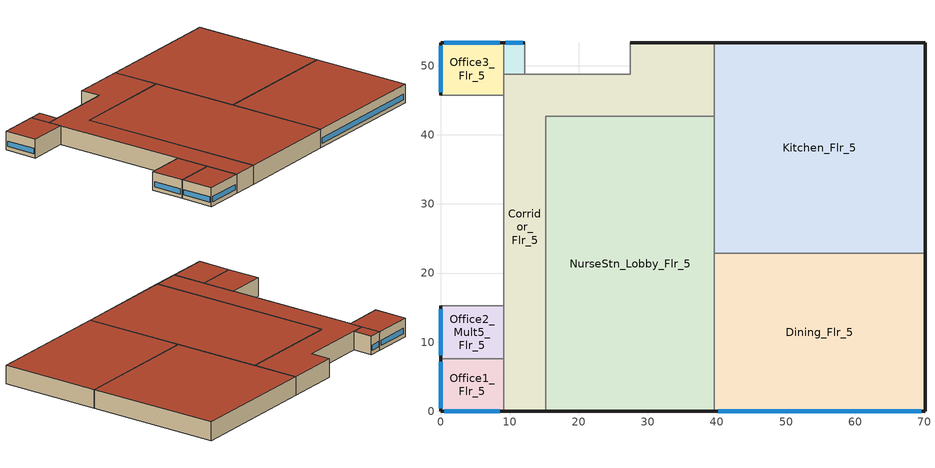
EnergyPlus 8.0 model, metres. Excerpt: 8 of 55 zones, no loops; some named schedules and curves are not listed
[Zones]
Dining_Flr_5
 floor adiabatic (int_slab_floor): 39.62,0 39.62,22.86 70.1,22.86 70.1,0 z17.07
 wall outside (nonres_ext_wall): 39.62,0 70.1,0 70.1,22.86 z17.07:21.34
 wall to Kitchen_Flr_5 (int_wall): 70.1,22.86 39.62,22.86 z17.07:21.34
 wall to NurseStn_Lobby_Flr_5 (int_wall): 39.62,22.86 39.62,0 z17.07:21.34
 window (Window_U_0.48_SHGC_0.40): 40.2,0 69.53,0 z17.98:19.2
 roof outside (nonres_roof): 39.62,0 70.1,0 70.1,22.86 39.62,22.86 z21.34
NurseStn_Lobby_Flr_5
 floor adiabatic (int_slab_floor): 15.24,0 15.24,42.67 39.62,42.67 39.62,0 z17.07
 wall outside (nonres_ext_wall): 15.24,0 39.62,0 z17.07:21.34
 wall to Corridor_Flr_5 (Air_Wall): 39.62,42.67 15.24,42.67 z17.07:21.34
 wall to Kitchen_Flr_5 (int_wall): 39.62,22.86 39.62,42.67 z17.07:21.34
 wall to Corridor_Flr_5 (int_wall): 15.24,42.67 15.24,0 z17.07:21.34
 roof outside (nonres_roof): 15.24,0 39.62,0 39.62,42.67 15.24,42.67 z21.34
Kitchen_Flr_5
 floor adiabatic (int_slab_floor): 70.1,53.34 70.1,22.86 39.62,22.86 39.62,53.34 z17.07
 wall outside (nonres_ext_wall): 70.1,22.86 70.1,53.34 39.62,53.34 z17.07:21.34
 wall to Corridor_Flr_5 (int_wall): 39.62,53.34 39.62,42.67 z17.07:21.34
 roof outside (nonres_roof): 39.62,53.34 39.62,22.86 70.1,22.86 70.1,53.34 z21.34
Office1_Flr_5
 floor adiabatic (int_slab_floor): 9.14,7.62 9.14,0 0,0 0,7.62 z17.07
 wall outside (nonres_ext_wall): 0,7.62 0,0 9.14,0 z17.07:21.34
 wall adiabatic (int_wall): 9.14,0 9.14,7.62 0,7.62 z17.07:21.34
 window (Window_U_0.48_SHGC_0.40): 0.55,0 8.6,0 / 0,7.16 0,0.46 z17.98:19.2
 roof outside (nonres_roof): 0,7.62 0,0 9.14,0 9.14,7.62 z21.34
Office2_Mult5_Flr_5
 floor adiabatic (int_slab_floor): 9.14,15.24 9.14,7.62 0,7.62 0,15.24 z17.07
 wall outside (nonres_ext_wall): 0,15.24 0,7.62 z17.07:21.34
 wall adiabatic (int_wall): 0,7.62 9.14,7.62 9.14,15.24 0,15.24 z17.07:21.34
 window (Window_U_0.48_SHGC_0.40): 0,14.78 0,8.08 z17.98:19.2
 roof outside (nonres_roof): 0,15.24 0,7.62 9.14,7.62 9.14,15.24 z21.34
Office3_Flr_5
 floor adiabatic (int_slab_floor): 9.14,53.34 9.14,45.72 0,45.72 0,53.34 z17.07
 wall outside (nonres_ext_wall): 9.14,53.34 0,53.34 0,45.72 z17.07:21.34
 wall adiabatic (int_wall): 0,45.72 9.14,45.72 9.14,53.34 z17.07:21.34
 window (Window_U_0.48_SHGC_0.40): 8.6,53.34 0.55,53.34 / 0,52.88 0,46.18 z17.98:19.2
 roof outside (nonres_roof): 0,53.34 0,45.72 9.14,45.72 9.14,53.34 z21.34
Office4_Mult6_Flr_5
 floor adiabatic (int_slab_floor): 12.19,53.34 12.19,48.77 9.14,48.77 9.14,53.34 z17.07
 wall outside (nonres_ext_wall): 12.19,53.34 9.14,53.34 z17.07:21.34
 wall adiabatic (int_wall): 9.14,53.34 9.14,48.77 12.19,48.77 12.19,53.34 z17.07:21.34
 window (Window_U_0.48_SHGC_0.40): 11.88,53.34 9.45,53.34 z17.98:19.2
 roof outside (nonres_roof): 9.14,53.34 9.14,48.77 12.19,48.77 12.19,53.34 z21.34
Corridor_Flr_5
 floor adiabatic (int_slab_floor): 9.14,0 9.14,48.77 27.43,48.77 27.43,53.34 39.62,53.34 39.62,42.67 15.24,42.67 15.24,0 z17.07
 wall outside (nonres_ext_wall): 39.62,53.34 27.43,53.34 / 9.14,0 15.24,0 z17.07:21.34
 wall adiabatic (int_wall): 27.43,53.34 27.43,48.77 9.14,48.77 9.14,0 z17.07:21.34
 roof outside (nonres_roof): 9.14,0 15.24,0 15.24,42.67 39.62,42.67 39.62,53.34 27.43,53.34 27.43,48.77 9.14,48.77 z21.34
[Building]
Hospital: -90, City, 0.04, 0.2, FullInteriorAndExterior, 25, 6
[Site:Location]
Site:Location=Burlington International Ap_VT_USA Design_Conditions; Latitude {N+ S-}=44.47; Longitude {W- E+}=-73.15; Time Zone Relative to GMT {GMT+/-}=-5; Elevation {m}=101
[SizingPeriod:DesignDay] Day of Month=21; Dry-Bulb Temperature Range Modifier Type=DefaultMultipliers; Humidity Condition Type=Wetbulb; Barometric Pressure {Pa}=100118; Rain {Yes/No}=No; Snow on ground {Yes/No}=No; Daylight Savings Time Indicator=No
Name | Month | Day Type | Maximum Dry-Bulb Temperature {C} | Daily Dry-Bulb Temperature Range {C} | Wetbulb at Maximum Dry-Bulb {C} | Wind Speed {m/s} design conditions vs. traditional 6.71 m/s (15 mph) | Wind Direction {Degrees; N=0, S=180} | Solar Model Indicator | Clearness {0.0 to 1.1} | Wind Speed {m/s} design conditions vs. traditional 3.35 m/s (7mph) | ASHRAE Clear Sky Optical Depth for Beam Irradiance (taub) | ASHRAE Clear Sky Optical Depth for Diffuse Irradiance (taud)
Burlington International Ap Ann Htg 99.6% Condns DB | 1 | WinterDesignDay | -22.4 | 0 | -22.4 | 3 | 60 | ASHRAEClearSky | 0
Burlington International Ap Ann Clg .4% Condns DB=>MWB | 7 | SummerDesignDay | 31.3 | 10.7 | 21.7 |  | 170 | ASHRAETau |  | 4.5 | 0.459 | 2.002
[Site:WaterMainsTemperature]
Calculation Method=Correlation; Annual Average Outdoor Air Temperature {C}=7.21; Maximum Difference In Monthly Average Outdoor Air Temperatures {deltaC}=28.77
[Material]
Name | Roughness | Thickness {m} | Conductivity {W/m-K} | Density {kg/m3} | Specific Heat {J/kg-K} | Thermal Absorptance | Solar Absorptance | Visible Absorptance | Absorptance:Thermal | Absorptance:Solar | Absorptance:Visible
Std Wood 6inch | MediumSmooth | 0.15 | 0.12 | 540 | 1210 | 0.9 | 0.7 | 0.7
F08 Metal surface | Smooth | 0.0008 | 45.28 | 7824 | 500
F13 Built-up roofing | Rough | 0.0095 | 0.16 | 1120 | 1460 |  |  |  | 0.9 | 0.7
G01 13mm gypsum board | Smooth | 0.0127 | 0.16 | 800 | 1090 |  |  |  | 0.9 | 0.7 | 0.5
200mm Normalweight concrete wall | MediumRough | 0.2032 | 2.31 | 2322 | 832
100mm Normalweight concrete floor | MediumRough | 0.1016 | 2.31 | 2322 | 832
[Material:NoMass]
CP02 CARPET PAD: VeryRough, 0.21648, 0.9, 0.7, 0.8
Air_Wall_Material: Rough, 0.207949, 0.9, 0.7
Nonres_Roof_Insulation: MediumSmooth, 3.4722, 0.9, 0.7, 0.7
Nonres_Exterior_Wall_Insulation: MediumSmooth, 1.88434, 0.9, 0.7, 0.7
[Construction]
InteriorFurnishings: Std Wood 6inch
Air_Wall: Air_Wall_Material
int_wall: G01 13mm gypsum board, G01 13mm gypsum board
int_slab_floor: 100mm Normalweight concrete floor, CP02 CARPET PAD
nonres_roof: F13 Built-up roofing, Nonres_Roof_Insulation, F08 Metal surface
nonres_ext_wall: 200mm Normalweight concrete wall, Nonres_Exterior_Wall_Insulation, G01 13mm gypsum board
Window_U_0.48_SHGC_0.40: REF D CLEAR 6MM, AIR 13MM, CLEAR 6MM
[WindowMaterial:Glazing] Optical Data Type=SpectralAverage; Thickness {m}=0.006; Infrared Transmittance at Normal Incidence=0; Front Side Infrared Hemispherical Emissivity=0.84; Conductivity {W/m-K}=0.9
Name | Solar Transmittance at Normal Incidence | Front Side Solar Reflectance at Normal Incidence | Back Side Solar Reflectance at Normal Incidence | Visible Transmittance at Normal Incidence | Front Side Visible Reflectance at Normal Incidence | Back Side Visible Reflectance at Normal Incidence | Back Side Infrared Hemispherical Emissivity
CLEAR 6MM | 0.775 | 0.071 | 0.071 | 0.881 | 0.08 | 0.08 | 0.84
REF D CLEAR 6MM | 0.429 | 0.308 | 0.379 | 0.334 | 0.453 | 0.505 | 0.82
[WindowMaterial:Gas]
AIR 13MM: Gas Type=Air; Thickness {m}=0.0127
[SurfaceProperty:OtherSideCoefficients] Combined Convective Radiative Film Coefficient=0; Constant Temperature=1; Constant Temperature Coefficient=1; External Dry-Bulb Temperature Coefficient=0; Ground Temperature Coefficient=0; Wind Speed Coefficient=0; Zone Air Temperature Coefficient=0; Sinusoidal Variation of Constant Temperature Coefficient=No; Period of Sinusoidal Variation=24
Name | Constant Temperature Schedule
surfPropOthSdCoefBasementAvgWall | scheduleOSCBasementWallSurfaceTemp
surfPropOthSdCoefBasementAvgFloor | scheduleOSCBasementFloorTemp
surfPropOthSdCoefBasementUpperWall | scheduleOSCBasementUpperWallTemp
surfPropOthSdCoefBasementLowerWall | scheduleOSCBasementLowerWallTemp
[Zone] Type=1; Ceiling Height {m}=4.2683; Floor Area {m2}=autocalculate; Part of Total Floor Area=YES
Name | Multiplier | Volume {m3}
Dining_Flr_5 | 1 | 2974.04
NurseStn_Lobby_Flr_5 | 1 | 4441.23
Kitchen_Flr_5 | 1 | 3965.37
Office1_Flr_5 | 1 | 297.5
Office2_Mult5_Flr_5 | 5 | 297.41
Office3_Flr_5 | 1 | 297.41
Office4_Mult6_Flr_5 | 6 | 59.5
Corridor_Flr_5 | 1 | 2141.32
[InternalMass] Construction=InteriorFurnishings
Name | Zone | Surface Area {m2}
Dining_Flr_5_InternalMass_1 | Dining_Flr_5 | 1393.55
NurseStn_Lobby_Flr_5_InternalMass_1 | NurseStn_Lobby_Flr_5 | 2081.03
Kitchen_Flr_5_InternalMass_1 | Kitchen_Flr_5 | 1858.06
Office1_Flr_5_InternalMass_1 | Office1_Flr_5 | 139.3911
Office2_Mult5_Flr_5_InternalMass_1 | Office2_Mult5_Flr_5 | 139.3546
Office3_Flr_5_InternalMass_1 | Office3_Flr_5 | 139.3546
Office4_Mult6_Flr_5_InternalMass_1 | Office4_Mult6_Flr_5 | 27.8709
Corridor_Flr_5_InternalMass_1 | Corridor_Flr_5 | 1003.35
[People] Number of People Calculation Method=People; Fraction Radiant=0.3; Sensible Heat Fraction=AUTOCALCULATE; Activity Level Schedule=ACTIVITY_SCH; Enable ASHRAE 55 Comfort Warnings=No; Mean Radiant Temperature Calculation Type=ZoneAveraged; Work Efficiency Schedule=WORK_EFF_SCH; Clothing Insulation Schedule=CLOTHING_SCH; Air Velocity Schedule=AIR_VELO_SCH; Thermal Comfort Model 1 Type=FANGER
Name | Zone or ZoneList | Number of People Schedule | Number of People
Dining_Flr_5 | Dining_Flr_5 | BLDG_OCC_EXTD_SCH | 74.9725
NurseStn_Lobby_Flr_5 | NurseStn_Lobby_Flr_5 | BLDG_OCC_SCH | 14.9279
Kitchen_Flr_5 | Kitchen_Flr_5 | BLDG_OCC_EXTD_SCH | 49.9818
Office1_Flr_5 | Office1_Flr_5 | BLDG_OCC_SCH | 5.2498
Office2_Mult5_Flr_5 | Office2_Mult5_Flr_5 | BLDG_OCC_SCH | 5.2483
Office3_Flr_5 | Office3_Flr_5 | BLDG_OCC_SCH | 5.2483
Office4_Mult6_Flr_5 | Office4_Mult6_Flr_5 | BLDG_OCC_SCH | 1.05
Corridor_Flr_5 | Corridor_Flr_5 | BLDG_OCC_EXTD_SCH | 5.3981
[Lights] Design Level Calculation Method=Watts/Area; Return Air Fraction=0; Fraction Radiant=0.7; Fraction Visible=0.2; Fraction Replaceable=1; Return Air Fraction Calculated from Plenum Temperature=No
Name | Zone or ZoneList | Schedule | Watts per Zone Floor Area {W/m2}
Dining_Flr_5_Lights | Dining_Flr_5 | BLDG_LIGHT_EXTD_SCH | 6.99654
NurseStn_Lobby_Flr_5_Lights | NurseStn_Lobby_Flr_5 | BLDG_LIGHT_LOBBYFLR5_SCH | 9.55835
Kitchen_Flr_5_Lights | Kitchen_Flr_5 | BLDG_LIGHT_EXTD_SCH | 10.6563
Office1_Flr_5_Lights | Office1_Flr_5 | BLDG_LIGHT_OFFICE_SCH | 9.687519
Office2_Mult5_Flr_5_Lights | Office2_Mult5_Flr_5 | BLDG_LIGHT_OFFICE_SCH | 9.687519
Office3_Flr_5_Lights | Office3_Flr_5 | BLDG_LIGHT_OFFICE_SCH | 9.687519
Office4_Mult6_Flr_5_Lights | Office4_Mult6_Flr_5 | BLDG_LIGHT_OFFICE_SCH | 9.687519
Corridor_Flr_5_Lights | Corridor_Flr_5 | BLDG_LIGHT_CORRIDOR_SCH | 9.57988
[ElectricEquipment] Design Level Calculation Method=EquipmentLevel; Fraction Latent=0; Fraction Lost=0
Name | Zone or ZoneList | Schedule | Design Level {W} | Fraction Radiant
Dining_Flr_5_MiscPlug_Equip | Dining_Flr_5 | BLDG_EQUIP_EXTD_SCH | 7497.28 | 0.5
NurseStn_Lobby_Flr_5_MiscPlug_Equip | NurseStn_Lobby_Flr_5 | BLDG_EQUIP_SCH | 11643.4 | 0.5
Kitchen_Flr_5_MiscPlug_Equip | Kitchen_Flr_5 | BLDG_EQUIP_EXTD_SCH | 74972.8 | 0.5
Office1_Flr_5_MiscPlug_Equip | Office1_Flr_5 | BLDG_EQUIP_SCH | 749.9243 | 0.5
Office2_Mult5_Flr_5_MiscPlug_Equip | Office2_Mult5_Flr_5 | BLDG_EQUIP_SCH | 749.7275 | 0.5
Office3_Flr_5_MiscPlug_Equip | Office3_Flr_5 | BLDG_EQUIP_SCH | 749.7275 | 0.5
Office4_Mult6_Flr_5_MiscPlug_Equip | Office4_Mult6_Flr_5 | BLDG_EQUIP_SCH | 149.9455 | 0.5
Kitchen_Flr_5_Reach-in-Freezer | Kitchen_Flr_5 | Always_on | 1031.83 | 0.25
Kitchen_Flr_5_Reach-in-Refrigerator | Kitchen_Flr_5 | Always_on | 1277.5 | 0.25
[Exterior:FuelEquipment] Fuel Use Type=Electricity
Name | Schedule | Design Level {W}
Elevators | BLDG_ELEVATORS | 162963
Elevators_Lights_Fan | ELEV_LIGHT_FAN_SCH_ADD_DF | 847.2
[GasEquipment]
Kitchen_Flr_5_MiscPlugGas_Equip: Zone or ZoneList=Kitchen_Flr_5; Schedule=BLDG_EQUIP_EXTD_SCH; Design Level Calculation Method=EquipmentLevel; Design Level {W}=149946; Fraction Latent=0; Fraction Radiant=0.5; Fraction Lost=0
[Exterior:Lights]
Exterior_Lights: Schedule=Exterior_Lgt_ALWAYS_ON; Design Level {W}     !- De=13088; Control Option=AstronomicalClock
[Daylighting:Controls] Total Daylighting Reference Points=2; X-Coordinate of First Reference Point {m}=1.397; Z-Coordinate of First Reference Point {m}=17.8352; X-Coordinate of Second Reference Point {m}=4.572; Z-Coordinate of Second Reference Point {m}=17.8352; Fraction of Zone Controlled by First Reference Point=0.225; Fraction of Zone Controlled by Second Reference Point=0.225; Illuminance Setpoint at First Reference Point {lux}=500; Illuminance Setpoint at Second Reference Point {lux}=500; Lighting Control Type=2; Maximum Allowable Discomfort Glare Index=22; Minimum Input Power Fraction for Continuous Dimming Control=0.3; Minimum Light Output Fraction for Continuous Dimming Control=0.2; Number of Stepped Control Steps=3; Probability Lighting will be Reset When Needed in Manual Stepped Control=1
Name | Y-Coordinate of First Reference Point {m} | Y-Coordinate of Second Reference Point {m} | Glare Calculation Azimuth Angle of View Direction Clockwise from Zone y-Axis {deg}
Office1_Flr_5 | 3.811 | 1.397 | 270
Office3_Flr_5 | 49.53 | 51.943 | 0
[ZoneInfiltration:DesignFlowRate] Schedule=INFIL_SCH_PNNL; Design Flow Rate Calculation Method=Flow/ExteriorArea; Constant Term Coefficient=0; Temperature Term Coefficient=0; Velocity Term Coefficient=0.224; Velocity Squared Term Coefficient=0
Name | Zone or ZoneList | Flow per Exterior Surface Area {m3/s-m2}
Dining_Flr_5_Infiltration | Dining_Flr_5 | 0.000140135
NurseStn_Lobby_Flr_5_Infiltration | NurseStn_Lobby_Flr_5 | 5.17185e-05
Kitchen_Flr_5_Infiltration | Kitchen_Flr_5 | 0.000124488
Office1_Flr_5_Infiltration | Office1_Flr_5 | 0.000288235
Office2_Mult5_Flr_5_Infiltration | Office2_Mult5_Flr_5 | 0.000181043
Office3_Flr_5_Infiltration | Office3_Flr_5 | 0.000288235
Office4_Mult6_Flr_5_Infiltration | Office4_Mult6_Flr_5 | 0.000274637
Corridor_Flr_5_Infiltration | Corridor_Flr_5 | 7.6582e-05
[ZoneMixing] Zone=Kitchen_Flr_5; Schedule=Kitchen_Exhaust_SCH; Design Flow Rate Calculation Method=Flow/Zone; Delta Temperature {deltaC}=0
Name | Design Flow Rate {m3/s} | Source Zone
Kitchen_Flr_5 Exhaust Fanmixing_1 | 0.90227 | DINING_FLR_5
Kitchen_Flr_5 Exhaust Fanmixing_2 | 0.35226 | NURSESTN_LOBBY_FLR_5
Kitchen_Flr_5 Exhaust Fanmixing_3 | 0.03362 | OFFICE1_FLR_5
Kitchen_Flr_5 Exhaust Fanmixing_4 | 0.03362 | OFFICE2_MULT5_FLR_5
Kitchen_Flr_5 Exhaust Fanmixing_5 | 0.03362 | OFFICE3_FLR_5
Kitchen_Flr_5 Exhaust Fanmixing_6 | 0.00672 | OFFICE4_MULT6_FLR_5
Kitchen_Flr_5 Exhaust Fanmixing_7 | 0.15286 | CORRIDOR_FLR_5
[Sizing:Zone]
Kitchen_Flr_5: Zone Cooling Design Supply Air Temperature Input Method=SupplyAirTemperature; Zone Cooling Design Supply Air Temperature {C}=12.8; Zone Heating Design Supply Air Temperature Input Method=SupplyAirTemperature; Zone Heating Design Supply Air Temperature {C}=40; Zone Cooling Design Supply Air Humidity Ratio {kg-H2O/kg-air}=0.0085; Zone Heating Design Supply Air Humidity Ratio {kg-H2O/kg-air}=0.008; Design Specification Outdoor Air Object=SZ DSOA Kitchen_Flr_5; Zone Heating Sizing Factor=0; Zone Cooling Sizing Factor=0; Cooling Design Air Flow Method=DesignDay; Cooling Design Air Flow Rate {m3/s}=0; Cooling Minimum Air Flow {m3/s}=0; Cooling Minimum Air Flow Fraction=0; Heating Design Air Flow Method=DesignDay; Heating Design Air Flow Rate {m3/s}=0
[DesignSpecification:OutdoorAir]
SZ DSOA Kitchen_Flr_5: Outdoor Air Method=Flow/Zone; Outdoor Air Flow per Zone {m3/s}=1.88306
[Zone equipment]
Kitchen_Flr_5: Kitchen_Flr_5 Exhaust Fan, Kitchen_Flr_5 CAV Box
[Refrigeration:Case] Availability Schedule=ALWAYS_ON; Zone=Kitchen_Flr_5; Rated Ambient Temperature {C}=23.88; Rated Ambient Relative Humidity {percent}=55; Latent Case Credit Curve Type=CaseTemperatureMethod; Case Lighting Schedule=BLDG_LIGHT_SCH; Fraction of Lighting Energy to Case=1; Case Anti-Sweat Heater Power per Unit Length {W/m}=0; Minimum Anti-Sweat Heater Power per Unit Length {W/m}=0; Anti-Sweat Heater Control Type=NONE; Humidity at Zero Anti-Sweat Heater Energy {percent}=0; Case Height {m}=0
Name | Rated Total Cooling Capacity per Unit Length {W/m} | Rated Latent Heat Ratio | Rated Runtime Fraction | Case Length {m} | Case Operating Temperature {C} | Latent Case Credit Curve | Standard Case Fan Power per Unit Length {W/m} | Operating Case Fan Power per Unit Length {W/m} | Standard Case Lighting Power per Unit Length {W/m} | Fraction of Anti-Sweat Heater Energy to Case | Case Defrost Power per Unit Length {W/m} | Case Defrost Type | Case Defrost Schedule | Case Defrost Drip-Down Schedule | Under Case HVAC Return Air Fraction | Refrigerated Case Restocking Schedule | Case Credit Fraction Schedule
Kitchen_Flr_5_Case:1_WALKINFREEZER | 734 | 0.1 | 0.4 | 10.98 | -23 | Kitchen_Flr_5_Case:1_WALKINFREEZERSingleShelfHorizontal_LatentEnergyMult | 69 | 69 | 33 | 0 | 364 | ELECTRIC | Kitchen_Flr_5_Case:1_WALKINFREEZER_CaseDefrost2aDaySched | Kitchen_Flr_5_Case:1_WALKINFREEZER_CaseDripDown2aDaySched | 0 | Kitchen_Flr_5_Case:1_WALKINFREEZER_WalkInStockingSched | Kitchen_Flr_5_Case:1_WALKINFREEZER_CaseCreditReduxSched
Kitchen_Flr_5_Case:2_SELFCONTAINEDDISPLAYCASE | 886.5 | 0.08 | 0.85 | 8.93 | 2 | Kitchen_Flr_5_Case:2_SELFCONTAINEDDISPLAYCASEMultiShelfVertical_LatentEnergyMult | 67 | 67 | 40 | 0.2 | 0 | NONE |  |  | 0.05 | Kitchen_Flr_5_Case:2_SELFCONTAINEDDISPLAYCASE_CaseStockingSched
[ZoneControl:Thermostat]
Kitchen_Flr_5 Thermostat: Zone or ZoneList=Kitchen_Flr_5; Control Type Schedule=Dual Zone Control Type Sched; Control 1=Kitchen_Flr_5 DualSPSched
[ThermostatSetpoint:DualSetpoint]
Kitchen_Flr_5 DualSPSched: Heating Setpoint Temperature Schedule=HtgSetP_Sch; Cooling Setpoint Temperature Schedule=ClgSetP_Sch
[WaterHeater:Mixed]
SWH DishWashing Booster: Tank Volume {m3}=0.0227125; Setpoint Temperature Schedule=Dishwashing Booster Setpoint Temp Schedule; Deadband Temperature Difference {deltaC}=2; Maximum Temperature Limit {C}=82.2222; Heater Control Type=Cycle; Heater Maximum Capacity {W}=3000; Heater Minimum Capacity {W}=0; Heater Fuel Type=Electricity; Heater Thermal Efficiency=1; Off Cycle Parasitic Fuel Type=Electricity; Off Cycle Parasitic Heat Fraction to Tank=0; Ambient Temperature Indicator=Zone; Ambient Temperature Zone=KITCHEN_FLR_5; Off-Cycle Loss Coefficient To Ambient Temperature {W/K}=1.05316; On-Cycle Loss Coefficient To Ambient Temperature {W/K}=1.05316; Peak Use Flow Rate {m3/s}=3.65923e-05; Use Flow Rate Fraction Schedule=BLDG_SWH_SCH; Cold Water Supply Temperature Schedule=Dishwashing Booster Water Inlet Temp Schedule
[Schedule:Compact]
scheduleOSCBasementWallSurfaceTemp: Temperature, Through:   1/31, For:AllDays, Until:24:00, 18.77, Through:   2/28, For:AllDays, Until:24:00, 18.66, Through:   3/31, For:AllDays, Until:24:00, 19.05, Through:   4/30, For:AllDays, Until:24:00, 20.07, Through:   5/31, For:AllDays, Until:24:00, 21.29, Through:   6/30, For:AllDays, Until:24:00, 24.17, Through:   7/31, For:AllDays, Until:24:00, 24.97, Through:   8/31, For:AllDays, Until:24:00, 24.98, Through:   9/30, For:AllDays, Until:24:00, 24.39, Through:  10/31, For:AllDays, Until:24:00, 21.34, Through:  11/30, For:AllDays, Until:24:00, 20.19, Through:  12/31, For:AllDays, Until:24:00, 19.22
scheduleOSCBasementFloorTemp: Temperature, Through:   1/31, For:AllDays, Until:24:00, 20.78, Through:   2/28, For:AllDays, Until:24:00, 20.75, Through:   3/31, For:AllDays, Until:24:00, 20.73, Through:   4/30, For:AllDays, Until:24:00, 20.73, Through:   5/31, For:AllDays, Until:24:00, 20.74, Through:   6/30, For:AllDays, Until:24:00, 23.13, Through:   7/31, For:AllDays, Until:24:00, 23.51, Through:   8/31, For:AllDays, Until:24:00, 23.58, Through:   9/30, For:AllDays, Until:24:00, 23.61, Through:  10/31, For:AllDays, Until:24:00, 21.2, Through:  11/30, For:AllDays, Until:24:00, 20.89, Through:  12/31, For:AllDays, Until:24:00, 20.83
scheduleOSCBasementUpperWallTemp: Temperature, Through:   1/31, For:AllDays, Until:24:00, 17.85, Through:   2/28, For:AllDays, Until:24:00, 17.78, Through:   3/31, For:AllDays, Until:24:00, 18.58, Through:   4/30, For:AllDays, Until:24:00, 19.98, Through:   5/31, For:AllDays, Until:24:00, 21.7, Through:   6/30, For:AllDays, Until:24:00, 24.67, Through:   7/31, For:AllDays, Until:24:00, 25.56, Through:   8/31, For:AllDays, Until:24:00, 25.37, Through:   9/30, For:AllDays, Until:24:00, 24.37, Through:  10/31, For:AllDays, Until:24:00, 20.99, Through:  11/30, For:AllDays, Until:24:00, 19.47, Through:  12/31, For:AllDays, Until:24:00, 18.23
scheduleOSCBasementLowerWallTemp: Temperature, Through:   1/31, For:AllDays, Until:24:00, 19.66, Through:   2/28, For:AllDays, Until:24:00, 19.52, Through:   3/31, For:AllDays, Until:24:00, 19.51, Through:   4/30, For:AllDays, Until:24:00, 20.15, Through:   5/31, For:AllDays, Until:24:00, 20.89, Through:   6/30, For:AllDays, Until:24:00, 23.68, Through:   7/31, For:AllDays, Until:24:00, 24.39, Through:   8/31, For:AllDays, Until:24:00, 24.61, Through:   9/30, For:AllDays, Until:24:00, 24.4, Through:  10/31, For:AllDays, Until:24:00, 21.69, Through:  11/30, For:AllDays, Until:24:00, 20.89, Through:  12/31, For:AllDays, Until:24:00, 20.19
BLDG_LIGHT_EXTD_SCH: Through: 12/31, For: Weekdays, Until: 8:00, 0.5, Until: 16:00, 0.9, Until: 24:00, 0.5, For: SummerDesignDay, Until: 24:00, 1, For: WinterDesignDay, Until: 24:00, 0, For: Saturday, Until: 8:00, 0.5, Until: 18:00, 0.8, Until: 24:00, 0.5, For: Sunday Holidays AllOtherDays, Until: 8:00, 0.5, Until: 16:00, 0.7, Until: 24:00, 0.5
BLDG_OCC_SCH: Through: 12/31, For: Weekdays, Until: 07:00, 0, Until: 08:00, 0.1, Until: 09:00, 0.5, Until: 17:00, 0.8, Until: 18:00, 0.5, Until: 20:00, 0.3, Until: 22:00, 0.2, Until: 24:00, 0, For: SummerDesignDay, Until: 24:00, 1, For: WinterDesignDay, Until: 24:00, 0, For: Saturday, Until: 07:00, 0, Until: 08:00, 0.1, Until: 09:00, 0.3, Until: 17:00, 0.4, Until: 19:00, 0.1, Until: 24:00, 0, For: Sunday Holidays AllOtherDays, Until: 08:00, 0, Until: 16:00, 0.05, Until: 24:00, 0
BLDG_OCC_EXTD_SCH: Through: 12/31, For: Weekdays, Until: 07:00, 0.4, Until: 08:00, 0.5, Until: 09:00, 0.6, Until: 17:00, 0.8, Until: 18:00, 0.6, Until: 20:00, 0.5, Until: 24:00, 0.4, For: SummerDesignDay, Until: 24:00, 1, For: WinterDesignDay, Until: 24:00, 0, For: Saturday, Until: 07:00, 0.4, Until: 08:00, 0.5, Until: 17:00, 0.6, Until: 19:00, 0.5, Until: 24:00, 0.4, For: Sunday Holidays AllOtherDays, Until: 08:00, 0.4, Until: 16:00, 0.6, Until: 24:00, 0.4
ACTIVITY_SCH: Through: 12/31, For: AllDays, Until: 24:00, 120
WORK_EFF_SCH: Through: 12/31, For: AllDays, Until: 24:00, 0
AIR_VELO_SCH: Through: 12/31, For: AllDays, Until: 24:00, 0.2
CLOTHING_SCH: Through: 04/30, For: AllDays, Until: 24:00, 1, Through: 09/30, For: AllDays, Until: 24:00, 0.5, Through: 12/31, For: AllDays, Until: 24:00, 1
